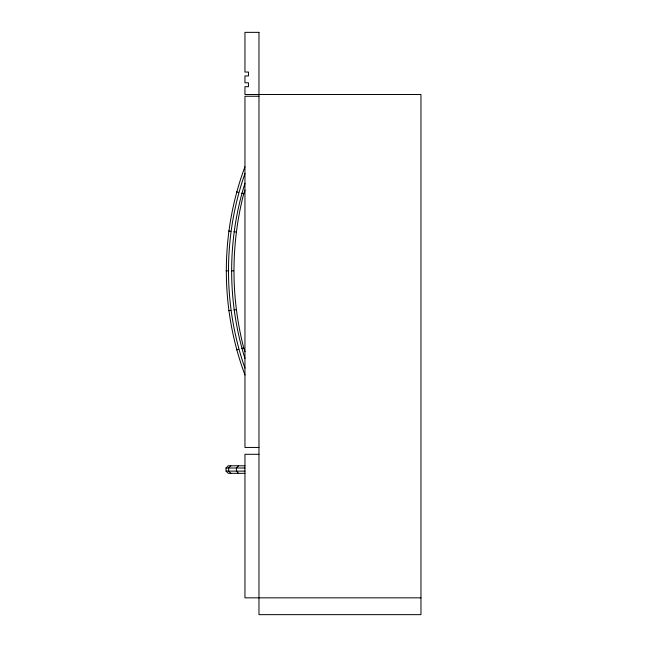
<?xml version="1.0" encoding="UTF-8"?>
<svg xmlns="http://www.w3.org/2000/svg" width="647" height="647" viewBox="0 0 647 647"><rect width="100%" height="100%" fill="white"/><g stroke="black" fill="none" stroke-linecap="round" stroke-linejoin="round"><path stroke-width="0.97" d="M244.954 374.928C220.126 308.57 220.126 233.114 244.954 166.748M244.954 368.086C223.021 305.869 223.021 235.815 244.954 173.598M244.954 358.398C227.21 301.939 227.21 239.746 244.954 183.279M244.954 351.556L243.717 347.9C230.744 297.483 230.744 244.194 243.717 193.785L244.954 190.129M238.573 465.791L236.438 467.999L236.438 471.121L238.573 473.329M230.842 465.791L228.65 467.999L228.65 471.121L230.842 473.329M244.954 473.329L228.245 473.329L226.038 471.121L226.038 467.999L228.245 465.791L244.954 465.791M236.438 349.849L238.573 349.275M241.582 348.466L243.717 347.9M228.65 310.681L230.842 310.398M233.931 309.986L236.115 309.703M258.97 96.257L244.954 96.257L244.954 447.441L258.97 447.441M226.038 270.842L228.245 270.842M231.367 270.842L233.575 270.842M258.97 454.299L244.954 454.299L244.954 597.836L420.962 597.836M226.038 467.999L244.954 467.999M226.038 471.121L244.954 471.121M228.65 230.995L230.842 231.286M233.931 231.691L236.115 231.982M236.438 191.835L238.573 192.402M241.582 193.21L243.717 193.785M258.97 32.35L244.954 32.35L244.954 72.052L248.456 72.052L248.456 75.95L244.954 75.95L244.954 82.784L248.456 82.784L248.456 86.69L244.954 86.69L244.954 94.502L420.962 94.502L420.962 614.65L258.97 614.65L258.97 32.35"/></g></svg>
